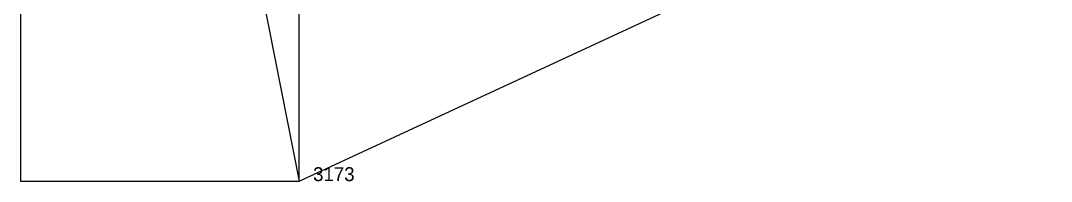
# Model space of a CAD drawing. Extents: x 59.1 to 70.8, y 600.3 to 605.1.
# Drawn here: x 67.585 to 67.659, y 602.046 to 602.0575 of the extents above; entities that cross this region are included whole.
import ezdxf

# ---------------------------------------------------------------- set-up
doc = ezdxf.new("R2010")
doc.units = 0
for name, color, linetype in [('Clients', 3, 'CONTINUOUS'), ('Facilities_lines', 3, 'CONTINUOUS'), ('Min_max_boxes', 1, 'CONTINUOUS'), ('Normals', 1, 'CONTINUOUS'), ('Source_points', 5, 'CONTINUOUS'), ('Text', 3, 'CONTINUOUS')]:
    doc.layers.add(name, color=color, linetype=linetype)

msp = doc.modelspace()

# ---------------------------------------------------------------- linework, layer by layer
at = {"layer": 'Clients', "color": 5}
msp.add_point((67.605, 602.046, 458.342), dxfattribs=at)
at = {"layer": 'Facilities_lines', "color": 3}
msp.add_line((67.585, 602.147, 458.365), (67.605, 602.046, 458.342), dxfattribs=at)
at = {"layer": 'Min_max_boxes', "color": 1}
for p, q in [((67.585, 602.147, 458.342), (67.585, 602.046, 458.342)), ((67.585, 602.147, 458.365), (67.585, 602.046, 458.365)), ((67.605, 602.046, 458.342), (67.605, 602.147, 458.342)), ((67.605, 602.046, 458.365), (67.605, 602.147, 458.365)), ((67.585, 602.046, 458.342), (67.605, 602.046, 458.342)), ((67.585, 602.046, 458.365), (67.605, 602.046, 458.365)), ((67.585, 602.046, 458.342), (67.585, 602.046, 458.365)), ((67.605, 602.046, 458.342), (67.605, 602.046, 458.365))]:
    msp.add_line(p, q, dxfattribs=at)
at = {"layer": 'Normals', "color": 1}
msp.add_line((67.605, 602.046, 458.342), (67.659, 602.071, 458.422), dxfattribs=at)
at = {"layer": 'Source_points', "color": 5}
msp.add_point((67.605, 602.046, 458.342), dxfattribs=at)

# ---------------------------------------------------------------- texts
at = {"layer": 'Text', "color": 3}
msp.add_text('3173', height=0.001, dxfattribs=at).set_placement((67.606, 602.046, 458.342))

doc.saveas('drawing.dxf')
